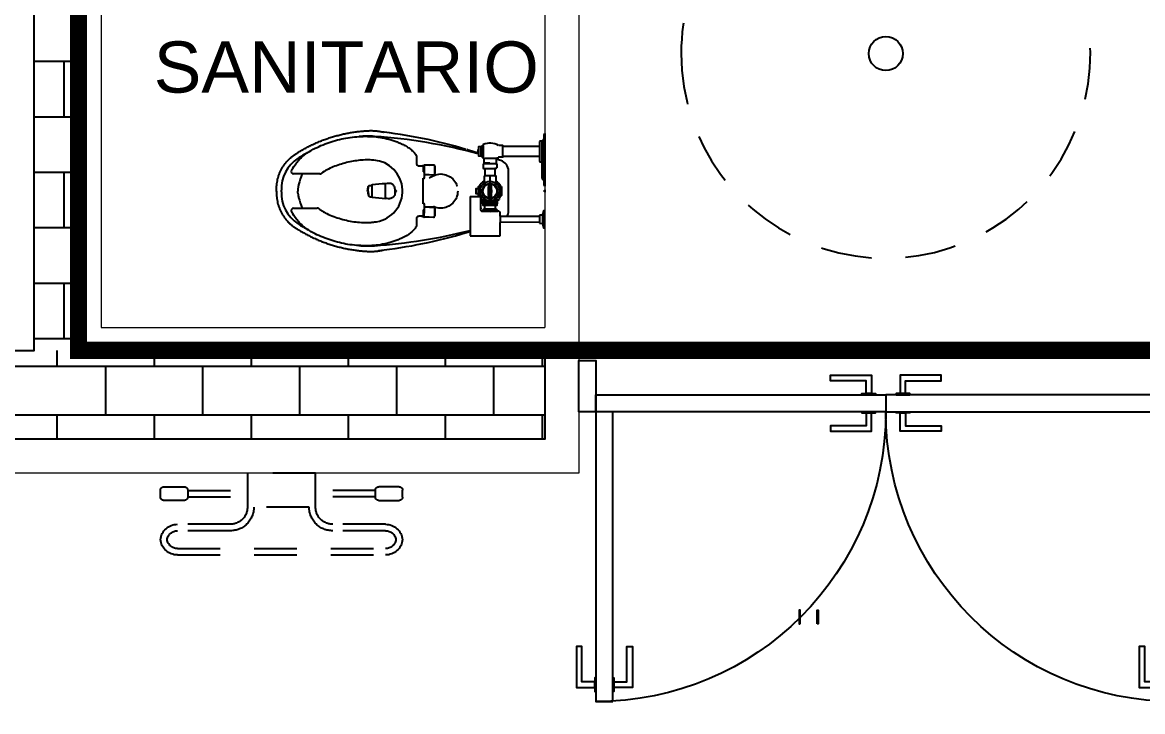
# Model space of a CAD drawing. Header units: metres. Extents: x -22 to 564, y 0 to 143.
# Drawn here: x 100.178 to 103.462, y 38.246 to 40.266 of the extents above; entities that cross this region are included whole.
import ezdxf
from ezdxf.enums import TextEntityAlignment as Align

# ---------------------------------------------------------------- set-up
doc = ezdxf.new("R2010")
doc.units = ezdxf.units.M
for name, pattern in [('XREF 1N NEURO-ONCOLOGIA$0$DASHED2', [0.375, 0.25, -0.125]), ('XREF 1N NEURO-ONCOLOGIA$0$HIDDE150', [0.24, 0.15, -0.09]), ('XREF 1N NEURO-ONCOLOGIA$0$RX-PBAJA$0$HIDDEN2', [0.1875, 0.125, -0.0625]), ('XREF 1N NEURO-ONCOLOGIA$0$XR-00$0$HIDDEN', [0.375, 0.25, -0.125])]:
    doc.linetypes.add(name, pattern=pattern)
for name, color, linetype in [('TEXTO', 7, 'Continuous'), ('XREF 1N NEURO-ONCOLOGIA$0$EQUIPO TOMOGRAFIA', 40, 'Continuous'), ('XREF 1N NEURO-ONCOLOGIA$0$HATCH', 7, 'Continuous'), ('XREF 1N NEURO-ONCOLOGIA$0$LAMPARAS 1', 112, 'Continuous'), ('XREF 1N NEURO-ONCOLOGIA$0$LOSA BLINDADA', 20, 'XREF 1N NEURO-ONCOLOGIA$0$DASHED2'), ('XREF 1N NEURO-ONCOLOGIA$0$MOBILIARIO', 161, 'Continuous'), ('XREF 1N NEURO-ONCOLOGIA$0$Mobiliario Fijo', 40, 'Continuous'), ('XREF 1N NEURO-ONCOLOGIA$0$PLAFONES', 20, 'XREF 1N NEURO-ONCOLOGIA$0$HIDDE150'), ('XREF 1N NEURO-ONCOLOGIA$0$PUERTAS', 253, 'Continuous'), ('XREF 1N NEURO-ONCOLOGIA$0$TABIQUES BLINDADOS', 30, 'Continuous'), ('XREF 1N NEURO-ONCOLOGIA$0$TEX-MOB', 4, 'Continuous')]:
    doc.layers.add(name, color=color, linetype=linetype)
doc.layers.add('XREF 1N NEURO-ONCOLOGIA$0$MUROS DE TABLAROCA', color=150, linetype='Continuous', lineweight=13)
doc.layers.add('XREF 1N NEURO-ONCOLOGIA$0$PDF_Geometry', color=7, linetype='Continuous', true_color=0x2eb800)
doc.styles.add('100 LOCALES 25', font='arial.ttf', dxfattribs={"height": 0.25})
doc.styles.add('XREF 1N NEURO-ONCOLOGIA$0$HANDLET', font='romans.shx')

# ---------------------------------------------------------------- blocks, each defined once
blk = doc.blocks.new('XREF 1N NEURO-ONCOLOGIA$0$A$C93b65087')
for points in [[(0, 0.85), (0, 0.9), (-0.15, 0.9), (-0.15, 0.85)], [(0.808, 0.853), (0.792, 0.853), (0.792, 0.891), (0.688, 0.891), (0.688, 0.907), (0.808, 0.907), (0.808, 0.853)], [(0, 0.85), (-0.05, 0.85), (-0.05, 0), (0, 0)], [(0.85, 0.8), (0, 0.8), (0, 0.85), (0.85, 0.85)], [(0.82, 0.85), (0.78, 0.85), (0.78, 0.853), (0.82, 0.853)], [(0.808, 0.797), (0.792, 0.797), (0.792, 0.759), (0.688, 0.759), (0.688, 0.743), (0.808, 0.743), (0.808, 0.797)], [(0.82, 0.8), (0.78, 0.8), (0.78, 0.797), (0.82, 0.797)], [(-0.053, 0.042), (-0.053, 0.058), (-0.091, 0.058), (-0.091, 0.162), (-0.107, 0.162), (-0.107, 0.042), (-0.053, 0.042)], [(0.003, 0.042), (0.003, 0.058), (0.041, 0.058), (0.041, 0.162), (0.057, 0.162), (0.057, 0.042), (0.003, 0.042)], [(-0.05, 0.03), (-0.05, 0.07), (-0.053, 0.07), (-0.053, 0.03)], [(0, 0.03), (0, 0.07), (0.003, 0.07), (0.003, 0.03)], [(-0.05, -0.03), (-0.05, -0.07), (-0.053, -0.07), (-0.053, -0.03)], [(0, -0.85), (-0.05, -0.85), (-0.05, 0), (0, 0)], [(0, -0.03), (0, -0.07), (0.003, -0.07), (0.003, -0.03)], [(-0.053, -0.042), (-0.053, -0.058), (-0.091, -0.058), (-0.091, -0.162), (-0.107, -0.162), (-0.107, -0.042), (-0.053, -0.042)], [(0.003, -0.042), (0.003, -0.058), (0.041, -0.058), (0.041, -0.162), (0.057, -0.162), (0.057, -0.042), (0.003, -0.042)], [(0.808, -0.797), (0.792, -0.797), (0.792, -0.759), (0.688, -0.759), (0.688, -0.743), (0.808, -0.743), (0.808, -0.797)], [(0.85, -0.8), (0, -0.8), (0, -0.85), (0.85, -0.85)], [(0.82, -0.8), (0.78, -0.8), (0.78, -0.797), (0.82, -0.797)], [(0, -0.85), (0, -0.9), (-0.15, -0.9), (-0.15, -0.85)], [(0.808, -0.853), (0.792, -0.853), (0.792, -0.891), (0.688, -0.891), (0.688, -0.907), (0.808, -0.907), (0.808, -0.853)], [(0.82, -0.85), (0.78, -0.85), (0.78, -0.853), (0.82, -0.853)]]:
    blk.add_lwpolyline(points, close=True)
for centre, start, end in [((0, 0.85), 270, 0), ((0, -0.85), 0, 90)]:
    blk.add_arc(centre, 0.85, start, end)
blk = doc.blocks.new('XREF 1N NEURO-ONCOLOGIA$0$A$C8da90078')
at = {"linetype": 'XREF 1N NEURO-ONCOLOGIA$0$RX-PBAJA$0$HIDDEN2'}
for p, q in [((0.051, 0.275), (0.051, 0.1)), ((0.069, 0.275), (0.069, 0.1)), ((0.051, -0.275), (0.051, -0.1)), ((0.069, -0.275), (0.069, -0.1))]:
    blk.add_line(p, q, dxfattribs=at)
for points in [[(0.195, -0.3548, -0.38517), (0.15, -0.305), (0.15, -0.15, 0.414214), (0.1, -0.1), (0, -0.1), (0, 0.1), (0.1, 0.1, 0.414214), (0.15, 0.15), (0.15, 0.305, -0.38517), (0.195, 0.3547, -0.38517), (0.24, 0.305), (0.24, -0.305, -0.38517), (0.195, -0.3548)], [(0.07, 0.355), (0.05, 0.355, 0.414214), (0.04, 0.345), (0.04, 0.285, 0.414214), (0.05, 0.275), (0.07, 0.275, 0.414214), (0.08, 0.285), (0.08, 0.345, 0.414214)], [(0.195, -0.3356, -0.367523), (0.169, -0.305), (0.169, -0.15, 0.414214), (0.1, -0.081), (0.1, -0.081), (0.1, 0.081), (0.1, 0.081, 0.414214), (0.169, 0.15), (0.169, 0.305, -0.367523), (0.195, 0.3356, -0.367523), (0.221, 0.305), (0.221, -0.305, -0.367523), (0.195, -0.3356, -0.367523)], [(0.07, -0.355), (0.05, -0.355, -0.414214), (0.04, -0.345), (0.04, -0.285, -0.414214), (0.05, -0.275), (0.07, -0.275, -0.414214), (0.08, -0.285), (0.08, -0.345, -0.414214)]]:
    blk.add_lwpolyline(points, format="xyb", close=True, dxfattribs=at)
for points in [[(0.19, 0.355), (0.19, 0.355)], [(0.19, 0.336), (0.19, 0.336)], [(0.2, -0.355), (0.2, -0.355)]]:
    blk.add_lwpolyline(points, close=True, dxfattribs=at)
blk = doc.blocks.new('XREF 1N NEURO-ONCOLOGIA$0$A$Cff1dfe21')
at = {"ltscale": 0.5}
blk.add_blockref('XREF 1N NEURO-ONCOLOGIA$0$A$C8da90078', (-0.1517, 0.0233), dxfattribs=at)
blk = doc.blocks.new('XREF 1N NEURO-ONCOLOGIA$0$WC CON FLUXO')
for p, q in [((-0.0034, 0), (0.0034, 0)), ((0, 0.0034), (0, -0.0034)), ((0.107, 0), (0.0582, 0)), ((-0.0197, -0.0022), (-0.0141, -0.0008)), ((0.0575, -0.0007), (0.0576, -0.0026)), ((0.0575, -0.0007), (0.1078, -0.0007)), ((0.0585, -0.0037), (0.069, -0.0067)), ((0.069, -0.0067), (0.0964, -0.0067)), ((0.0705, -0.0086), (0.0708, -0.0154)), ((0.0708, -0.0154), (0.0946, -0.0154)), ((0.0736, -0.1306), (0.0736, -0.0154)), ((0.0918, -0.0155), (0.0917, -0.1306)), ((0.0946, -0.0154), (0.0948, -0.0086)), ((0.0964, -0.0067), (0.1066, -0.0038)), ((0.1072, 0), (0.107, 0)), ((0.1078, -0.0025), (0.1078, -0.0007)), ((-0.0587, -0.1062), (-0.0589, -0.1062)), ((0.0587, -0.1062), (-0.0587, -0.1062)), ((-0.013, -0.1295), (-0.013, -0.1264)), ((-0.013, -0.1295), (-0.013, -0.1336)), ((-0.0127, -0.1264), (-0.0127, -0.1292)), ((-0.0086, -0.1264), (-0.0086, -0.1292)), ((-0.004, -0.1264), (-0.004, -0.1292)), ((0.0044, -0.1264), (0.0044, -0.1292)), ((0.009, -0.1264), (0.009, -0.1292)), ((0.0131, -0.1264), (0.0131, -0.1292)), ((0.0134, -0.1336), (0.0134, -0.1264)), ((0.0587, -0.1062), (0.0589, -0.1062)), ((0.0732, -0.1305), (0.0664, -0.1305)), ((0.131, -0.1305), (0.0921, -0.1305)), ((0.131, -0.2187), (0.131, -0.1305)), ((-0.0958, -0.1423), (-0.0805, -0.1423)), ((-0.082, -0.1612), (-0.0802, -0.1612)), ((-0.082, -0.1612), (-0.0815, -0.1789)), ((-0.0805, -0.1423), (-0.08, -0.1433)), ((-0.0805, -0.1423), (-0.0801, -0.1593)), ((-0.0802, -0.1612), (-0.0801, -0.1682)), ((-0.0801, -0.1593), (-0.08, -0.1645)), ((-0.08, -0.1433), (-0.08, -0.1403)), ((-0.08, -0.1403), (-0.0684, -0.1403)), ((-0.08, -0.1433), (-0.08, -0.1809)), ((-0.0663, -0.1424), (-0.0663, -0.1461)), ((-0.0446, -0.1606), (-0.0284, -0.1606)), ((-0.0233, -0.1591), (-0.0175, -0.145)), ((-0.0175, -0.1762), (-0.0233, -0.1621)), ((-0.0175, -0.165), (-0.0175, -0.1562)), ((-0.0174, -0.1563), (-0.0174, -0.1649)), ((-0.0154, -0.1429), (-0.0019, -0.1373)), ((0.0024, -0.1373), (0.0149, -0.1425)), ((0.0101, -0.1336), (0.0245, -0.1336)), ((0.0178, -0.1563), (0.0178, -0.1649)), ((0.0179, -0.145), (0.0233, -0.1579)), ((0.0179, -0.165), (0.0179, -0.1562)), ((0.0238, -0.1621), (0.0182, -0.1757)), ((0.027, -0.1406), (0.0268, -0.1376)), ((0.0276, -0.1396), (0.0276, -0.1521)), ((0.0276, -0.1431), (0.0287, -0.1431)), ((0.0287, -0.1431), (0.0294, -0.1781)), ((0.0287, -0.1431), (0.0292, -0.1439)), ((0.0296, -0.1701), (0.0292, -0.1439)), ((0.0292, -0.1439), (0.0294, -0.1439)), ((0.0294, -0.1439), (0.0298, -0.1431)), ((0.0294, -0.1439), (0.03, -0.1773)), ((0.0304, -0.1781), (0.0298, -0.1431)), ((0.0298, -0.1431), (0.03, -0.1431)), ((0.03, -0.1431), (0.0306, -0.1781)), ((0.03, -0.1431), (0.03, -0.1431)), ((0.03, -0.1431), (0.0304, -0.1439)), ((0.0304, -0.1439), (0.0308, -0.1622)), ((0.0304, -0.1439), (0.0306, -0.1439)), ((0.0306, -0.1439), (0.031, -0.1433)), ((0.0306, -0.1439), (0.0308, -0.1498)), ((0.0308, -0.1498), (0.0309, -0.1593)), ((0.0308, -0.1622), (0.0309, -0.1703)), ((0.0309, -0.1593), (0.0309, -0.1605)), ((0.0309, -0.1605), (0.0309, -0.162)), ((0.0309, -0.162), (0.031, -0.1637)), ((-0.1331, -0.1809), (-0.1338, -0.1805)), ((-0.1331, -0.181), (-0.1331, -0.181)), ((-0.1331, -0.181), (-0.133, -0.181)), ((-0.133, -0.181), (-0.1329, -0.181)), ((-0.1329, -0.1837), (-0.133, -0.1814)), ((-0.133, -0.1814), (-0.0996, -0.1814)), ((-0.1329, -0.181), (-0.1319, -0.181)), ((-0.1329, -0.1837), (-0.0999, -0.1837)), ((-0.1302, -0.1867), (-0.1329, -0.1837)), ((-0.1319, -0.181), (-0.1269, -0.1809)), ((-0.1026, -0.1867), (-0.1302, -0.1867)), ((-0.1302, -0.1867), (-0.1301, -0.1933)), ((-0.1287, -0.1946), (-0.104, -0.1946)), ((-0.1269, -0.1809), (-0.1141, -0.1807)), ((-0.1141, -0.1807), (-0.1105, -0.1806)), ((-0.1109, -0.1952), (-0.1109, -0.1949)), ((-0.1105, -0.1806), (-0.1008, -0.1805)), ((-0.1028, -0.1933), (-0.1026, -0.1867)), ((-0.0999, -0.1837), (-0.1026, -0.1867)), ((-0.1008, -0.1805), (-0.1002, -0.1805)), ((-0.0998, -0.1814), (-0.0999, -0.1837)), ((-0.0996, -0.1805), (-0.0989, -0.1809)), ((-0.0996, -0.1814), (-0.0989, -0.181)), ((-0.0958, -0.1789), (-0.0815, -0.1789)), ((-0.0815, -0.1789), (-0.0807, -0.1775)), ((-0.0807, -0.1775), (-0.0806, -0.1775)), ((-0.0806, -0.1775), (-0.08, -0.1785)), ((-0.0801, -0.1682), (-0.08, -0.1743)), ((-0.08, -0.1645), (-0.08, -0.1732)), ((-0.08, -0.1732), (-0.08, -0.1742)), ((-0.08, -0.1809), (-0.0684, -0.1809)), ((-0.0663, -0.1789), (-0.0663, -0.1751)), ((-0.0446, -0.1751), (-0.0446, -0.1777)), ((-0.0446, -0.1777), (-0.0229, -0.1776)), ((-0.0154, -0.1783), (-0.0013, -0.1842)), ((-0.0126, -0.1946), (-0.0126, -0.1919)), ((-0.0075, -0.1946), (-0.0075, -0.1919)), ((-0.0031, -0.1946), (-0.0031, -0.1919)), ((0.0022, -0.1839), (0.0158, -0.1783)), ((0.0058, -0.1946), (0.0058, -0.1919)), ((0.0097, -0.1946), (0.0097, -0.1919)), ((0.0101, -0.1876), (0.0245, -0.1876)), ((0.0134, -0.1919), (0.0134, -0.1876)), ((0.0134, -0.1946), (0.0134, -0.1919)), ((0.0162, -0.2187), (0.0162, -0.1879)), ((0.0162, -0.1879), (0.021, -0.1879)), ((0.0201, -0.1879), (0.0205, -0.1876)), ((0.0209, -0.1879), (0.0213, -0.1876)), ((0.0267, -0.1839), (0.027, -0.1806)), ((0.0276, -0.1781), (0.0276, -0.1691)), ((0.0276, -0.1691), (0.0276, -0.1816)), ((0.0294, -0.1781), (0.0276, -0.1781)), ((0.0294, -0.1781), (0.0298, -0.1773)), ((0.0298, -0.1773), (0.0296, -0.1701)), ((0.0298, -0.1773), (0.03, -0.1773)), ((0.03, -0.1773), (0.0304, -0.1781)), ((0.0304, -0.1781), (0.0306, -0.1781)), ((0.0306, -0.1781), (0.031, -0.1774)), ((0.0309, -0.1703), (0.0309, -0.1724)), ((0.0517, -0.1879), (0.0554, -0.1879)), ((0.0162, -0.2187), (0.131, -0.2187)), ((-0.0763, -0.3379), (-0.0765, -0.3256)), ((-0.0763, -0.3255), (-0.0763, -0.3536)), ((-0.0729, -0.3219), (-0.0727, -0.3219)), ((-0.0726, -0.3219), (-0.0679, -0.3219)), ((-0.0509, -0.3222), (-0.0726, -0.3219)), ((-0.0679, -0.3219), (-0.0561, -0.3219)), ((-0.0561, -0.3219), (-0.0511, -0.3219)), ((-0.0481, -0.353), (-0.0473, -0.326)), ((0.0476, -0.3381), (0.0475, -0.3258)), ((0.0476, -0.3258), (0.0476, -0.353)), ((0.0511, -0.3221), (0.0512, -0.3221)), ((0.0513, -0.3221), (0.0561, -0.3221)), ((0.0731, -0.3224), (0.0513, -0.3221)), ((0.0561, -0.3221), (0.0679, -0.3221)), ((0.0679, -0.3221), (0.0729, -0.3221)), ((0.0759, -0.3542), (0.0767, -0.3262)), ((-0.0763, -0.3536), (-0.056, -0.3539)), ((-0.0761, -0.3536), (-0.0761, -0.3536)), ((-0.0752, -0.3536), (-0.0761, -0.3536)), ((-0.0761, -0.3536), (-0.0761, -0.3538)), ((-0.0761, -0.3538), (-0.0761, -0.3539)), ((-0.0735, -0.3627), (-0.0761, -0.3539)), ((-0.0752, -0.3536), (-0.0752, -0.3536)), ((-0.0752, -0.3536), (-0.0729, -0.3536)), ((-0.0735, -0.3636), (-0.0735, -0.3598)), ((-0.0693, -0.3562), (-0.056, -0.3563)), ((-0.056, -0.353), (-0.0373, -0.353)), ((-0.056, -0.353), (-0.056, -0.3563)), ((-0.0476, -0.3384), (-0.0479, -0.353)), ((-0.0364, -0.3539), (-0.0364, -0.3562)), ((0.0364, -0.3562), (0.0364, -0.3539)), ((0.0373, -0.353), (0.0551, -0.353)), ((0.056, -0.3539), (0.056, -0.3562)), ((0.056, -0.3539), (0.0759, -0.3542)), ((0.0761, -0.3541), (0.0735, -0.3629)), ((0.0735, -0.3598), (0.0735, -0.3636)), ((0.0761, -0.3539), (0.0759, -0.3539)), ((0.0763, -0.3386), (0.0761, -0.3539)), ((0.0761, -0.354), (0.0761, -0.3539)), ((0.0761, -0.3541), (0.0761, -0.354)), ((-0.1069, -0.3779), (-0.1063, -0.3779)), ((-0.1047, -0.377), (-0.1046, -0.3768)), ((-0.1029, -0.3758), (-0.1024, -0.3758)), ((-0.1024, -0.3758), (-0.0787, -0.3758)), ((-0.0742, -0.3721), (-0.0742, -0.3698)), ((0.0742, -0.3698), (0.0742, -0.3721)), ((0.0787, -0.3758), (0.1024, -0.3758)), ((0.1024, -0.3758), (0.1029, -0.3758)), ((0.1069, -0.3779), (0.1052, -0.3779)), ((-0.0026, -0.4379), (-0.0058, -0.4387)), ((0.0058, -0.4387), (-0.0058, -0.4387)), ((0.0026, -0.4379), (0.0058, -0.4387)), ((0.0216, -0.4666), (-0.0216, -0.4666)), ((-0.0907, -0.5014), (-0.0907, -0.5014)), ((0.0181, -0.5057), (-0.0181, -0.5057)), ((-0.0176, -0.5057), (-0.0171, -0.5081)), ((0, -0.5182), (0, -0.5191)), ((0.0176, -0.5057), (0.0171, -0.5081)), ((-0.0501, -0.6597), (-0.0501, -0.7362)), ((0.0501, -0.7362), (0.0501, -0.6674)), ((-0.0062, -0.724), (0, -0.724)), ((0.0062, -0.724), (0, -0.724))]:
    blk.add_line(p, q)
for points in [[(-0.169, -0.0008), (-0.1688, 0)], [(-0.1688, 0), (-0.0143, 0)], [(-0.0141, -0.0008), (-0.0143, 0)], [(-0.169, -0.0008), (-0.1634, -0.0022)], [(-0.1686, -0.0008), (-0.0145, -0.0008)], [(-0.1634, -0.0022), (-0.0197, -0.0022)], [(-0.152, -0.0025), (-0.1464, -0.0081)], [(-0.1473, -0.013), (-0.1477, -0.0069)], [(-0.1452, -0.015), (-0.0876, -0.015)], [(-0.145, -0.0087), (-0.0382, -0.0087)], [(-0.0855, -0.013), (-0.0853, -0.0087)], [(-0.0367, -0.0081), (-0.0312, -0.0025)], [(-0.1318, -0.1231), (-0.1338, -0.1231), (-0.1338, -0.135)], [(-0.101, -0.1231), (-0.099, -0.1231), (-0.099, -0.135)], [(-0.0967, -0.1399), (-0.0965, -0.1403)], [(-0.0958, -0.1412), (-0.0958, -0.1789), (-0.0958, -0.1799)], [(-0.0807, -0.1775), (-0.0811, -0.168), (-0.0812, -0.1612)], [(-0.0446, -0.1461), (-0.0446, -0.1435), (-0.0228, -0.1434)], [(-0.0149, -0.1632), (-0.0149, -0.1579), (-0.0132, -0.1579), (-0.0132, -0.1598), (-0.0116, -0.1598), (-0.0116, -0.1579), (-0.0099, -0.1579), (-0.0099, -0.1632), (-0.0116, -0.1632), (-0.0116, -0.1613), (-0.0132, -0.1613), (-0.0132, -0.1632), (-0.0149, -0.1632)], [(-0.0137, -0.1355), (-0.0135, -0.1336), (-0.0096, -0.1336)], [(-0.0074, -0.1618), (-0.0045, -0.1618), (-0.0045, -0.1632), (-0.0091, -0.1632), (-0.0091, -0.1579), (-0.0045, -0.1579), (-0.0045, -0.1593), (-0.0074, -0.1593), (-0.0074, -0.1618)], [(-0.0074, -0.1612), (-0.005, -0.1612), (-0.005, -0.1599)], [(-0.0039, -0.1579), (-0.0023, -0.1579), (-0.0023, -0.1618), (-0.0002, -0.1618), (-0.0002, -0.1632), (-0.0039, -0.1632), (-0.0039, -0.1579)], [(-0.0008, -0.1579), (0.0008, -0.1579), (0.0018, -0.1612), (0.0027, -0.1579), (0.0043, -0.1579), (0.0027, -0.1632), (0.0008, -0.1632), (-0.0008, -0.1579)], [(0.0064, -0.1618), (0.0093, -0.1618), (0.0093, -0.1632), (0.0048, -0.1632), (0.0048, -0.1579), (0.0093, -0.1579), (0.0093, -0.1593), (0.0064, -0.1593), (0.0064, -0.1618)], [(0.0064, -0.1612), (0.0089, -0.1612), (0.0089, -0.1599)], [(0.0097, -0.1632), (0.0114, -0.1606), (0.0097, -0.1579), (0.0116, -0.1579), (0.0124, -0.1592), (0.0132, -0.1579), (0.0151, -0.1579), (0.0134, -0.1606), (0.0151, -0.1632), (0.0132, -0.1632), (0.0124, -0.1619), (0.0116, -0.1632), (0.0097, -0.1632)], [(0.053, -0.1489), (0.053, -0.1417), (0.0573, -0.1417), (0.0573, -0.1384), (0.0587, -0.1384), (0.0587, -0.1828), (0.0573, -0.1828), (0.0573, -0.1795), (0.053, -0.1795), (0.053, -0.1723), (0.0573, -0.1723), (0.0573, -0.1489), (0.053, -0.1489), (0.053, -0.1723)], [(0.0587, -0.1833), (0.0594, -0.1793), (0.0599, -0.1585), (0.0594, -0.1419), (0.059, -0.1387), (0.0587, -0.1379)], [(-0.0965, -0.1805), (-0.1363, -0.1805)], [(-0.133, -0.1814), (-0.1338, -0.1814), (-0.1331, -0.181), (-0.1331, -0.1809), (-0.1331, -0.1809), (-0.1331, -0.1809), (-0.1331, -0.1809), (-0.1331, -0.1809), (-0.1331, -0.1808), (-0.1331, -0.1808), (-0.1331, -0.1808), (-0.133, -0.1808), (-0.133, -0.1808), (-0.1329, -0.1808), (-0.1329, -0.1808), (-0.1328, -0.1808), (-0.1326, -0.1808), (-0.1322, -0.1808), (-0.1313, -0.1808), (-0.1297, -0.1807), (-0.1275, -0.1807), (-0.1236, -0.1806), (-0.1168, -0.1806), (-0.1117, -0.1805), (-0.1093, -0.1805), (-0.1093, -0.1805)], [(-0.0989, -0.1809), (-0.0989, -0.1809), (-0.0989, -0.1809), (-0.0989, -0.1809), (-0.0989, -0.1809), (-0.0989, -0.1809), (-0.099, -0.1809), (-0.099, -0.1809), (-0.099, -0.1809), (-0.099, -0.1809), (-0.0992, -0.1809), (-0.0998, -0.1809), (-0.1026, -0.181), (-0.1045, -0.181), (-0.1092, -0.1811), (-0.1162, -0.1812), (-0.1277, -0.1813), (-0.1297, -0.1813), (-0.1314, -0.1814), (-0.1325, -0.1814), (-0.1332, -0.1814), (-0.1334, -0.1814)], [(-0.1219, -0.1952), (-0.1219, -0.1949)], [(0.0212, -0.188), (0.0212, -0.1879), (0.0514, -0.1879), (0.0514, -0.1879)]]:
    blk.add_lwpolyline(points)
for points in [[(-0.1318, -0.015), (-0.101, -0.015), (-0.101, -0.1231), (-0.1318, -0.1231)], [(-0.013, -0.1264), (0.0134, -0.1264), (0.0134, -0.1292), (-0.013, -0.1292)], [(-0.0663, -0.1461), (-0.0446, -0.1461), (-0.0446, -0.1751), (-0.0663, -0.1751)], [(0.031, -0.1814), (0.0417, -0.1814), (0.0417, -0.1398), (0.031, -0.1398)], [(0.031, -0.1399), (0.0372, -0.1399), (0.0372, -0.1487), (0.031, -0.1487)], [(0.031, -0.1517), (0.0372, -0.1517), (0.0372, -0.1694), (0.031, -0.1694)], [(0.0417, -0.1455), (0.053, -0.1455), (0.053, -0.1757), (0.0417, -0.1757)], [(-0.0131, -0.1919), (0.0135, -0.1919), (0.0135, -0.1946), (-0.0131, -0.1946)], [(-0.0073, -0.1946), (0.0077, -0.1946), (0.0077, -0.2007), (-0.0073, -0.2007)], [(0.031, -0.1725), (0.0372, -0.1725), (0.0372, -0.1813), (0.031, -0.1813)]]:
    blk.add_lwpolyline(points, close=True)
for radius in [0.0287, 0.0208, 0.0206]:
    blk.add_circle((0.0002, -0.1606), radius)
for centre, radius, start, end in [((0.0582, -0.0007), 0.000699, 90.9528, 179.9884), ((-0.1685, 0.0038), 0.0046, 263.5947, 268.4559), ((-0.1529, -0.0035), 0.00135, 45.0725, 87.1801), ((-0.1452, -0.0129), 0.0021, 183, 270), ((-0.145, -0.0067), 0.00204, 225, 270), ((-0.0876, -0.0129), 0.0021, 270, 357), ((-0.0382, -0.0067), 0.00204, 270, 315), ((-0.0302, -0.0035), 0.00137, 94.7227, 134.7414), ((-0.0146, 0.0033), 0.00404, 271.1487, 276.8791), ((0.059, -0.0024), 0.0014, 186.7349, 251.2313), ((0.0685, -0.0087), 0.00201, 2.8263, 77.3063), ((0.0968, -0.0087), 0.00201, 102.6722, 177.1705), ((0.1064, -0.0024), 0.00142, 280.2182, 357.7148), ((0.1071, -0.0007), 0.000699, 359.9963, 84.9523), ((1.4324, -0.6105), 1.5966, 162.4445, 162.9485), ((-0.0589, -0.1386), 0.0324, 90, 162.4418), ((1.4324, -0.6105), 1.5966, 162.4418, 162.4445), ((0.0002, -0.1606), 0.0342, 112.6823, 150.0864), ((0.0002, -0.1606), 0.0338, 113.03, 149.6072), ((0.0002, -0.1606), 0.0342, 51.9601, 67.3177), ((0.003, -0.1564), 0.0287, 52.4204, 68.7317), ((0.0664, -0.1382), 0.00771, 89.9605, 177.6253), ((0.0589, -0.1386), 0.0324, 63.0756, 90), ((0.0827, -0.0413), 0.0897, 263.9649, 276.0445), ((-0.0899, -0.1604), 0.0506, 150.3792, 203.3877), ((-0.0976, -0.135), 0.0014, 180, 202.3854), ((-0.1465, -0.1622), 0.0546, 24.1417, 29.2361), ((-0.0951, -0.1399), 0.00152, 197.7005, 241.6179), ((0.3455, -0.1572), 0.4265, 180.5403, 182.731), ((-0.0684, -0.1424), 0.0021, 0, 90), ((-0.0196, -0.1606), 0.00402, 157.4999, 202.5001), ((-0.0138, -0.1466), 0.00402, 112.4999, 157.5001), ((0.0002, -0.3691), 0.2137, 85.2566, 94.7434), ((0.0002, -0.3691), 0.2136, 85.2842, 94.7158), ((-0.0048, -0.1633), 0.00333, 92.771, 141.1546), ((0.0002, -0.1412), 0.00442, 60.0251, 118.4175), ((0.009, -0.1633), 0.00333, 92.771, 141.1546), ((0.0139, -0.1468), 0.00445, 24.0076, 75.6524), ((0.0193, -0.1605), 0.00473, 339.5535, 33.7109), ((0.0206, -0.1386), 0.00627, 9.3541, 51.7711), ((0.0206, -0.1386), 0.00627, 9.3541, 51.7711), ((0.0324, -0.1366), 0.00562, 189.3834, 212.1713), ((-0.0002, -0.1608), 0.0347, 30.4452, 36.7467), ((0.003, -0.1588), 0.0304, 29.7018, 36.0418), ((1.4324, -0.6105), 1.5966, 164.9037, 175.9972), ((-0.1287, -0.1933), 0.00134, 181.5, 270), ((-0.1216, -0.1949), 0.000343, 129.5338, 173.6561), ((-0.1216, -0.1952), 0.000336, 184.2026, 265.607), ((-0.1164, -0.1279), 0.0678, 265.6071, 274.393), ((1.2567, -0.6451), 1.4396, 161.7644, 162.8369), ((-0.1112, -0.1952), 0.000336, 274.393, 0), ((-0.1113, -0.1949), 0.000384, 6.4023, 46.3389), ((-0.1041, -0.1933), 0.00132, 272.56, 359.5188), ((-0.0953, -0.1812), 0.0014, 109.984, 146.4949), ((-0.0684, -0.1788), 0.0021, 269.9217, 358.0095), ((0.0002, -0.1606), 0.0342, 209.8982, 247.1956), ((0.0002, -0.1606), 0.0338, 210.3928, 246.97), ((0.0002, 0.0479), 0.2137, 265.2566, 274.7434), ((-0.0138, -0.1746), 0.00402, 202.4999, 244.6781), ((0.0002, 0.0479), 0.2136, 265.2842, 274.7158), ((0.0002, -0.1803), 0.00418, 247.9601, 298.5157), ((0.0002, -0.1606), 0.0338, 293.03, 298.243), ((-0.001, -0.1578), 0.0373, 292.8404, 297.3937), ((0.0141, -0.1745), 0.00418, 292.9328, 343.6813), ((0.0361, -0.0373), 0.1513, 264.2467, 275.9084), ((0.0206, -0.1826), 0.00627, 308.223, 348.2751), ((0.0206, -0.1826), 0.00627, 308.223, 348.2751), ((0.0326, -0.1847), 0.00586, 147.9912, 172.4866), ((0.0023, -0.1619), 0.0318, 322.8069, 330.7575), ((0.0148, -0.1706), 0.0161, 322.8448, 332.2385), ((0.0551, -0.1842), 0.0037, 273.989, 13.1466), ((1.2435, -0.6427), 1.4264, 162.7735, 163.1187), ((-1.4324, -0.6105), 1.5966, 4.0028, 14.2041), ((-1.2567, -0.6451), 1.4396, 17.1303, 17.2305), ((-1.2427, -0.6426), 1.4255, 16.8408, 17.2004), ((1.2435, -0.6427), 1.4264, 163.2334, 173.7464), ((-1.2427, -0.6426), 1.4255, 6.2485, 16.8299), ((-0.0729, -0.3255), 0.00364, 90, 180.8185), ((-0.0727, -0.3255), 0.00364, 89.1815, 180), ((-0.0511, -0.3255), 0.00364, 26.429, 90), ((-0.0509, -0.3259), 0.00364, 358.3631, 89.1815), ((0.0511, -0.3258), 0.00364, 90, 180.8185), ((0.0513, -0.3258), 0.00364, 89.1815, 180), ((0.0729, -0.3258), 0.00364, 26.429, 90), ((0.073, -0.3261), 0.00364, 358.3631, 89.1815), ((-0.0752, -0.3536), 0.00091, 180.8185, 196.1443), ((-0.0373, -0.3539), 0.00091, 0, 90), ((-0.0004, -12.4585), 12.1022, 89.8216, 90.17503), ((0.0373, -0.3539), 0.00091, 90, 180), ((0.0551, -0.3539), 0.00091, 0, 90), ((0.0469, 2.1477), 2.504, 270.1875, 270.5141), ((0.0752, -0.3539), 0.00091, 343.8557, 359.1815), ((-0.0034, -0.496), 0.1575, 131.7258, 132.3304), ((-0.1069, -0.3799), 0.00196, 89.3673, 131.099), ((-0.1063, -0.3761), 0.00184, 269.3463, 330.6492), ((-0.1029, -0.3777), 0.00195, 90.4112, 151.5615), ((-0.0787, -0.3712), 0.00455, 270, 0), ((0.0787, -0.3712), 0.00455, 180, 270), ((0.1029, -0.3777), 0.00195, 28.4386, 89.5888), ((0.1069, -0.3799), 0.00198, 49.0875, 90.4462), ((0.0044, -0.4948), 0.156, 47.6682, 48.2772), ((0.0001, -0.5079), 0.091, 9.2548, 175.9387), ((-0.0014, -0.4367), 0.000598, 317.9323, 342.9776), ((0.0014, -0.4367), 0.000597, 196.9872, 222.103), ((0.519, -0.4383), 0.5413, 182.9967, 187.144), ((-0.5069, -0.4394), 0.5292, 352.8086, 357.0508), ((0.1315, -0.5194), 0.2925, 175.9969, 184.8615), ((-0.0006, -0.5183), 0.000937, 263.4365, 309.8712), ((0.0006, -0.5183), 0.000937, 230.1288, 276.5635), ((-0.1315, -0.5194), 0.2925, 355.0124, 4.0031), ((-0.0574, -0.6597), 0.00728, 0, 37.067), ((0.0574, -0.6674), 0.00728, 142.0152, 180), ((0.252, -0.4971), 0.415, 208.3551, 213.0094), ((0.0197, -0.5584), 0.1676, 245.3845, 256.7621), ((0.0197, -0.5584), 0.1676, 256.7621, 258.2805), ((0.0197, -0.5584), 0.1676, 258.2805, 261.1157), ((-0.0197, -0.5584), 0.1676, 278.8843, 281.7195), ((-0.0197, -0.5584), 0.1676, 281.7195, 283.2379), ((-0.0197, -0.5584), 0.1676, 283.2379, 294.6155), ((-0.252, -0.4971), 0.415, 326.9906, 331.7101), ((-0.0062, -0.6649), 0.1071, 213.0094, 272.1861), ((-0.0574, -0.7362), 0.00728, 238.4381, 0), ((0.0062, -0.6649), 0.1071, 267.8139, 326.9906), ((0.0574, -0.7362), 0.00728, 180, 301.5619), ((0, -0.8279), 0.056, 90, 92.1861), ((0, -0.8279), 0.056, 87.8139, 90)]:
    blk.add_arc(centre, radius, start, end)
blk.add_ellipse((0.1105, -0.4263), major_axis=(-0.0713, 0.1429), ratio=0.110156, start_param=-1.280538, end_param=-1.272211)
for points, knots in [([(-0.0735, -0.3598), (-0.0735, -0.3595), (-0.0735, -0.3593), (-0.0734, -0.3588), (-0.0733, -0.3586), (-0.0731, -0.3582), (-0.073, -0.358), (-0.0727, -0.3576), (-0.0725, -0.3574), (-0.0721, -0.357), (-0.0719, -0.3569), (-0.0715, -0.3566), (-0.0712, -0.3565), (-0.0707, -0.3564), (-0.0704, -0.3563), (-0.0699, -0.3562), (-0.0696, -0.3562), (-0.0693, -0.3562)], [0, 0, 0, 0, 0.125, 0.125, 0.25, 0.25, 0.375, 0.375, 0.5, 0.5, 0.625, 0.625, 0.75, 0.75, 0.875, 0.875, 1, 1, 1, 1]), ([(0.0693, -0.3562), (0.0696, -0.3562), (0.0699, -0.3562), (0.0704, -0.3563), (0.0707, -0.3564), (0.0712, -0.3565), (0.0715, -0.3566), (0.0719, -0.3569), (0.0721, -0.357), (0.0725, -0.3574), (0.0727, -0.3576), (0.073, -0.358), (0.0731, -0.3582), (0.0733, -0.3586), (0.0734, -0.3588), (0.0735, -0.3593), (0.0735, -0.3595), (0.0735, -0.3598)], [0, 0, 0, 0, 0.125, 0.125, 0.25, 0.25, 0.375, 0.375, 0.5, 0.5, 0.625, 0.625, 0.75, 0.75, 0.875, 0.875, 1, 1, 1, 1]), ([(-0.0612, -0.7424), (-0.0685, -0.7379), (-0.0756, -0.7332), (-0.0857, -0.7253), (-0.089, -0.7226), (-0.0953, -0.7167), (-0.0982, -0.7136), (-0.1066, -0.7038), (-0.1115, -0.6969), (-0.1204, -0.6826), (-0.1244, -0.6752), (-0.1318, -0.6599), (-0.1351, -0.6521), (-0.1411, -0.6361), (-0.1438, -0.628), (-0.1487, -0.6117), (-0.1509, -0.6035), (-0.1546, -0.5869), (-0.1562, -0.5785), (-0.1585, -0.5616), (-0.1593, -0.5532), (-0.1603, -0.5364), (-0.1605, -0.528), (-0.1603, -0.5112), (-0.1599, -0.5028), (-0.1585, -0.4902), (-0.158, -0.486), (-0.1566, -0.4776), (-0.1558, -0.4734), (-0.153, -0.4608), (-0.1507, -0.4526), (-0.1467, -0.4403), (-0.1453, -0.4363), (-0.1431, -0.4303), (-0.1423, -0.4283), (-0.1407, -0.4243), (-0.1398, -0.4224), (-0.1371, -0.4165), (-0.1352, -0.4127), (-0.1311, -0.4053), (-0.1288, -0.4017), (-0.1239, -0.3948), (-0.1212, -0.3915), (-0.1155, -0.3853), (-0.1125, -0.3823), (-0.1094, -0.3795)], [0, 0, 0, 0, 0.0625, 0.0625, 0.09375, 0.09375, 0.125, 0.125, 0.1875, 0.1875, 0.25, 0.25, 0.3125, 0.3125, 0.375, 0.375, 0.4375, 0.4375, 0.5, 0.5, 0.5625, 0.5625, 0.625, 0.625, 0.6875, 0.6875, 0.71875, 0.71875, 0.75, 0.75, 0.8125, 0.8125, 0.84375, 0.84375, 0.859375, 0.859375, 0.875, 0.875, 0.90625, 0.90625, 0.9375, 0.9375, 0.96875, 0.96875, 1, 1, 1, 1]), ([(-0.0742, -0.3698), (-0.0742, -0.3695), (-0.0741, -0.3691), (-0.074, -0.3682), (-0.0739, -0.3678), (-0.0737, -0.3667), (-0.0737, -0.3661), (-0.0735, -0.3649), (-0.0735, -0.3643), (-0.0735, -0.3636)], [0, 0, 0, 0, 0.25, 0.25, 0.5, 0.5, 0.75, 0.75, 1, 1, 1, 1]), ([(0.1094, -0.3795), (0.1157, -0.3852), (0.1214, -0.3914), (0.1313, -0.4052), (0.1354, -0.4126), (0.1398, -0.4224), (0.1407, -0.4244), (0.1423, -0.4283), (0.1431, -0.4303), (0.1454, -0.4363), (0.1468, -0.4404), (0.1507, -0.4527), (0.153, -0.4609), (0.1567, -0.4775), (0.1581, -0.4858), (0.1599, -0.5026), (0.1603, -0.5111), (0.1605, -0.5281), (0.1603, -0.5367), (0.1592, -0.5537), (0.1584, -0.5622), (0.1561, -0.5789), (0.1546, -0.5872), (0.1508, -0.6037), (0.1487, -0.6119), (0.1438, -0.6281), (0.1411, -0.6361), (0.135, -0.6521), (0.1317, -0.66), (0.1244, -0.6753), (0.1203, -0.6828), (0.1136, -0.6936), (0.1112, -0.6971), (0.1062, -0.704), (0.1035, -0.7074), (0.0979, -0.7139), (0.095, -0.717), (0.0888, -0.7228), (0.0856, -0.7255), (0.0756, -0.7332), (0.0684, -0.7379), (0.0612, -0.7424)], [0, 0, 0, 0, 0.0625, 0.0625, 0.125, 0.125, 0.140625, 0.140625, 0.15625, 0.15625, 0.1875, 0.1875, 0.25, 0.25, 0.3125, 0.3125, 0.375, 0.375, 0.4375, 0.4375, 0.5, 0.5, 0.5625, 0.5625, 0.625, 0.625, 0.6875, 0.6875, 0.75, 0.75, 0.8125, 0.8125, 0.84375, 0.84375, 0.875, 0.875, 0.90625, 0.90625, 0.9375, 0.9375, 1, 1, 1, 1]), ([(0.0735, -0.3636), (0.0735, -0.3643), (0.0735, -0.3649), (0.0737, -0.3661), (0.0737, -0.3667), (0.0739, -0.3678), (0.074, -0.3682), (0.0741, -0.3691), (0.0742, -0.3695), (0.0742, -0.3698)], [0, 0, 0, 0, 0.25, 0.25, 0.5, 0.5, 0.75, 0.75, 1, 1, 1, 1]), ([(-0.0058, -0.4387), (-0.0066, -0.4389), (-0.0075, -0.4391), (-0.0092, -0.4395), (-0.01, -0.4397), (-0.0125, -0.4404), (-0.0141, -0.4412), (-0.0168, -0.443), (-0.018, -0.4442), (-0.0199, -0.4466), (-0.0207, -0.4479), (-0.0218, -0.4507), (-0.0222, -0.4521), (-0.0224, -0.4543), (-0.0225, -0.455), (-0.0224, -0.4565), (-0.0224, -0.4572), (-0.0221, -0.4608), (-0.0218, -0.4637), (-0.0216, -0.4666)], [0, 0, 0, 0, 0.0625, 0.0625, 0.125, 0.125, 0.25, 0.25, 0.375, 0.375, 0.5, 0.5, 0.625, 0.625, 0.6875, 0.6875, 0.75, 0.75, 1, 1, 1, 1]), ([(-0.001, -0.4371), (-0.001, -0.4372), (-0.0011, -0.4372), (-0.0012, -0.4373), (-0.0012, -0.4373), (-0.0014, -0.4375), (-0.0016, -0.4375), (-0.002, -0.4377), (-0.0023, -0.4378), (-0.0026, -0.4379)], [0, 0, 0, 0, 0.125, 0.125, 0.25, 0.25, 0.5, 0.5, 1, 1, 1, 1]), ([(-0.0008, -0.4369), (-0.0008, -0.4366), (-0.0007, -0.4363), (-0.0005, -0.4359), (-0.0004, -0.4357), (-0.0003, -0.4355), (-0.0003, -0.4355), (-0.0002, -0.4353), (-0.0001, -0.4353), (0.0001, -0.4353), (0.0002, -0.4353), (0.0003, -0.4354), (0.0003, -0.4355), (0.0004, -0.4357), (0.0005, -0.4359), (0.0007, -0.4363), (0.0008, -0.4366), (0.0008, -0.4369)], [0, 0, 0, 0, 0.25, 0.25, 0.375, 0.375, 0.4375, 0.4375, 0.5, 0.5, 0.5625, 0.5625, 0.625, 0.625, 0.75, 0.75, 1, 1, 1, 1]), ([(0.0026, -0.4379), (0.0023, -0.4378), (0.002, -0.4377), (0.0016, -0.4375), (0.0014, -0.4375), (0.0012, -0.4373), (0.0012, -0.4373), (0.0011, -0.4372), (0.001, -0.4372), (0.001, -0.4371)], [0, 0, 0, 0, 0.5, 0.5, 0.75, 0.75, 0.875, 0.875, 1, 1, 1, 1]), ([(0.0058, -0.4387), (0.0066, -0.4389), (0.0075, -0.4391), (0.0092, -0.4395), (0.01, -0.4397), (0.0125, -0.4404), (0.0141, -0.4412), (0.0168, -0.443), (0.018, -0.4442), (0.0199, -0.4466), (0.0207, -0.4479), (0.0218, -0.4507), (0.0222, -0.4521), (0.0224, -0.4543), (0.0225, -0.455), (0.0224, -0.4565), (0.0224, -0.4572), (0.0221, -0.4608), (0.0218, -0.4637), (0.0216, -0.4666)], [0, 0, 0, 0, 0.0625, 0.0625, 0.125, 0.125, 0.25, 0.25, 0.375, 0.375, 0.5, 0.5, 0.625, 0.625, 0.6875, 0.6875, 0.75, 0.75, 1, 1, 1, 1]), ([(-0.0907, -0.5014), (-0.091, -0.5048), (-0.0911, -0.5082), (-0.0912, -0.5149), (-0.0912, -0.5183), (-0.0911, -0.5285), (-0.0907, -0.5352), (-0.0895, -0.5487), (-0.0887, -0.5554), (-0.0864, -0.5686), (-0.085, -0.5752), (-0.0816, -0.5881), (-0.0798, -0.5946), (-0.0756, -0.6073), (-0.0733, -0.6136), (-0.0682, -0.6261), (-0.0654, -0.6323), (-0.0591, -0.6442), (-0.0556, -0.6499), (-0.0515, -0.6554)], [0, 0, 0, 0, 0.0625, 0.0625, 0.125, 0.125, 0.25, 0.25, 0.375, 0.375, 0.5, 0.5, 0.625, 0.625, 0.75, 0.75, 0.875, 0.875, 1, 1, 1, 1]), ([(0, -0.5182), (-0.001, -0.518), (-0.002, -0.5179), (-0.0041, -0.5177), (-0.0051, -0.5176), (-0.0082, -0.5172), (-0.0102, -0.5169), (-0.0127, -0.5164), (-0.0132, -0.5163), (-0.0141, -0.5159), (-0.0145, -0.5156), (-0.0152, -0.515), (-0.0155, -0.5146), (-0.0158, -0.5139), (-0.0159, -0.5134), (-0.0164, -0.5114), (-0.0168, -0.5098), (-0.0171, -0.5081)], [0, 0, 0, 0, 0.125, 0.125, 0.25, 0.25, 0.5, 0.5, 0.5625, 0.5625, 0.625, 0.625, 0.6875, 0.6875, 0.75, 0.75, 1, 1, 1, 1]), ([(-0.0007, -0.5193), (-0.0026, -0.519), (-0.0046, -0.5188), (-0.0085, -0.5182), (-0.0104, -0.5179), (-0.0128, -0.5174), (-0.0133, -0.5172), (-0.0141, -0.5168), (-0.0145, -0.5165), (-0.0152, -0.5157), (-0.0154, -0.5153), (-0.0158, -0.5145), (-0.0159, -0.514), (-0.0164, -0.5117), (-0.0168, -0.5099), (-0.0171, -0.5081)], [0, 0, 0, 0, 0.25, 0.25, 0.5, 0.5, 0.5625, 0.5625, 0.625, 0.625, 0.6875, 0.6875, 0.75, 0.75, 1, 1, 1, 1]), ([(0, -0.5182), (0.001, -0.518), (0.002, -0.5179), (0.0041, -0.5177), (0.0051, -0.5176), (0.0082, -0.5172), (0.0102, -0.5169), (0.0127, -0.5164), (0.0132, -0.5163), (0.0141, -0.5159), (0.0145, -0.5156), (0.0152, -0.515), (0.0155, -0.5146), (0.0158, -0.5139), (0.0159, -0.5134), (0.0164, -0.5114), (0.0168, -0.5098), (0.0171, -0.5081)], [0, 0, 0, 0, 0.125, 0.125, 0.25, 0.25, 0.5, 0.5, 0.5625, 0.5625, 0.625, 0.625, 0.6875, 0.6875, 0.75, 0.75, 1, 1, 1, 1]), ([(0.0007, -0.5193), (0.0026, -0.519), (0.0046, -0.5188), (0.0085, -0.5182), (0.0104, -0.5179), (0.0128, -0.5174), (0.0133, -0.5172), (0.0141, -0.5168), (0.0145, -0.5165), (0.0152, -0.5157), (0.0154, -0.5153), (0.0158, -0.5145), (0.0159, -0.514), (0.0164, -0.5117), (0.0168, -0.5099), (0.0171, -0.5081)], [0, 0, 0, 0, 0.25, 0.25, 0.5, 0.5, 0.5625, 0.5625, 0.625, 0.625, 0.6875, 0.6875, 0.75, 0.75, 1, 1, 1, 1]), ([(0.0516, -0.6629), (0.0539, -0.66), (0.056, -0.6569), (0.0599, -0.6506), (0.0617, -0.6474), (0.0669, -0.6376), (0.07, -0.6308), (0.0754, -0.617), (0.0778, -0.61), (0.0822, -0.5959), (0.0842, -0.5888), (0.0875, -0.5744), (0.0888, -0.5671), (0.0908, -0.5524), (0.0914, -0.545), (0.0922, -0.5302), (0.0923, -0.5228), (0.0919, -0.5117), (0.0917, -0.508), (0.0912, -0.5025), (0.091, -0.5006), (0.0906, -0.4978), (0.0905, -0.4969), (0.0902, -0.4951), (0.0901, -0.4941), (0.0899, -0.4932)], [0, 0, 0, 0, 0.0625, 0.0625, 0.125, 0.125, 0.25, 0.25, 0.375, 0.375, 0.5, 0.5, 0.625, 0.625, 0.75, 0.75, 0.875, 0.875, 0.9375, 0.9375, 0.96875, 0.96875, 0.984375, 0.984375, 1, 1, 1, 1])]:
    blk.add_open_spline(points, degree=3, knots=knots)
for points, weights in [([(-0.1769, -0.5175), (-0.1775, -0.505), (-0.1762, -0.4926)], [1, 0.96771874759, 0.94216281398]), ([(-0.1762, -0.4926), (-0.1751, -0.4824), (-0.1727, -0.4725)], [0.94216281398, 0.922339074528, 0.90656203066]), ([(0.1762, -0.4926), (0.1751, -0.4825), (0.1727, -0.4727)], [0.94216281398, 0.922518420865, 0.906847833249]), ([(0.1769, -0.5175), (0.1775, -0.505), (0.1762, -0.4926)], [1, 0.96771874759, 0.94216281398]), ([(-0.1768, -0.5194), (-0.1769, -0.5185), (-0.1769, -0.5175)], [1, 0.999997543195, 1]), ([(0.1768, -0.5194), (0.1769, -0.5185), (0.1769, -0.5175)], [1, 0.999997543195, 1]), ([(0, -0.7862), (-0.0008, -0.7862), (-0.0016, -0.7862)], [1, 0.999818026965, 1])]:
    blk.add_rational_spline(points, weights, degree=2)
for points, weights, knots in [([(-0.0016, -0.7862), (-0.0705, -0.7889), (-0.1081, -0.731), (-0.1708, -0.6344), (-0.1768, -0.5194)], [1, 0.869595072185, 1, 0.965853886877, 1], [0.004294, 0.004294, 0.004294, 0.32836, 0.32836, 0.9293445, 0.9293445, 0.9293445]), ([(0, -0.7862), (0.0008, -0.7862), (0.0016, -0.7862), (0.0705, -0.7889), (0.1081, -0.731), (0.1708, -0.6344), (0.1768, -0.5194)], [1, 0.999818026965, 1, 0.869595072185, 1, 0.965853886877, 1], [0, 0, 0, 0.004294, 0.004294, 0.32836, 0.32836, 0.9293445, 0.9293445, 0.9293445])]:
    blk.add_rational_spline(points, weights, degree=2, knots=knots)
blk = doc.blocks.new('XREF 1N NEURO-ONCOLOGIA$0$XR-00$0$TZF-1-310')
at = {"linetype": 'XREF 1N NEURO-ONCOLOGIA$0$XR-00$0$HIDDEN', "ltscale": 0.1}
blk.add_circle((0, -0.305), 0.05, dxfattribs=at)
blk.add_blockref('XREF 1N NEURO-ONCOLOGIA$0$WC CON FLUXO', (0, 0))
blk = doc.blocks.new('XREF 1N NEURO-ONCOLOGIA$0$A$C321fc94a')
at = {"layer": 'XREF 1N NEURO-ONCOLOGIA$0$PDF_Geometry', "lineweight": 25}
for points in [[(3.1986, 1.9283), (3.1986, 1.9685), (3.1955, 1.9685), (3.1955, 1.9283)], [(3.2483, 1.9283), (3.2483, 1.9685), (3.2515, 1.9685), (3.2515, 1.9283)]]:
    blk.add_lwpolyline(points, close=True, dxfattribs=at)
blk = doc.blocks.new('XREF 1N NEURO-ONCOLOGIA')
at = {"layer": 'XREF 1N NEURO-ONCOLOGIA$0$HATCH'}
h = blk.add_hatch(dxfattribs=at)
h.set_pattern_fill('AR-B816', color=256, scale=0.0007, angle=90)
h.paths.add_polyline_path([(5.5939, 42.7076), (5.8539, 42.7076), (5.8539, 48.2576), (5.5939, 48.2576)])
h = blk.add_hatch(dxfattribs=at)
h.set_pattern_fill('AR-B816', color=256, scale=0.0008, angle=90)
h.paths.add_polyline_path([(5.8539, 44.2046), (8.4739, 44.2046), (8.4739, 44.0746), (5.8539, 44.0746)])
at = {"layer": 'XREF 1N NEURO-ONCOLOGIA$0$LAMPARAS 1'}
blk.add_circle((6.7239, 41.7076), 0.05, dxfattribs=at)
at = {"layer": 'XREF 1N NEURO-ONCOLOGIA$0$LOSA BLINDADA', "const_width": 0.05, "elevation": 0}
blk.add_lwpolyline([(0.0739, 48.0576), (0.0739, 40.7076), (1.0739, 40.7076), (1.0739, 40.5076), (1.0739, 40.3776), (5.8539, 40.3776), (5.8539, 44.0746), (8.4739, 44.0746), (8.4739, 48.3876), (7.9239, 48.3876), (7.9239, 48.0576), (6.9239, 48.0576), (6.9239, 48.3876), (1.0739, 48.3876), (1.0739, 48.0576)], close=True, dxfattribs=at)
at = {"layer": 'XREF 1N NEURO-ONCOLOGIA$0$MUROS DE TABLAROCA'}
for p, q in [((5.9209, 44.0076), (5.9209, 42.7076, 0)), ((8.1239, 42.7076), (5.9209, 42.7076, 0)), ((8.1239, 42.6076), (5.4939, 42.6076, 0))]:
    blk.add_line(p, q, dxfattribs=at)
blk.add_lwpolyline([(5.4939, 42.6076), (5.4939, 48.1576)], dxfattribs=at)
at = {"layer": 'XREF 1N NEURO-ONCOLOGIA$0$MUROS DE TABLAROCA', "elevation": 0}
blk.add_lwpolyline([(8.5409, 45.3216), (8.1469, 45.3216), (8.1469, 46.0606), (5.9209, 46.0606), (5.9209, 44.2716), (8.5409, 44.2716), (8.5409, 44.0076), (5.9209, 44.0076)], dxfattribs=at)
at = {"layer": 'XREF 1N NEURO-ONCOLOGIA$0$PLAFONES'}
blk.add_lwpolyline([(8.2637, 41.3056, 0.746817), (10.0233, 42.7887, -0.095186), (10.0905, 46.8076, -0.376434), (10.7239, 47.4076), (12.6739, 47.4076, 1), (12.6739, 48.0076), (9.6739, 48.0076, 0.414214), (8.7739, 47.1076, 0.113004), (9.1298, 43.903, -0.703819), (7.0456, 42.2141, 0.142412), (6.7239, 42.3076, 1.381844), (7.0802, 41.2249, -0.271124)], format="xyb", close=True, dxfattribs=at)
at = {"layer": 'XREF 1N NEURO-ONCOLOGIA$0$TABIQUES BLINDADOS', "elevation": 0}
blk.add_lwpolyline([(5.8539, 48.2576), (5.8539, 46.3876), (8.2139, 46.3876), (8.2139, 46.9402), (8.4739, 46.9402), (8.4739, 45.3886), (8.2139, 45.3886), (8.2139, 46.1276), (5.8539, 46.1276), (5.8539, 44.2046), (8.4739, 44.2046), (8.4739, 44.0746), (5.8539, 44.0746), (5.8539, 42.7076), (5.5939, 42.7076), (5.5939, 48.2576)], dxfattribs=at)
at = {"layer": 'XREF 1N NEURO-ONCOLOGIA$0$EQUIPO TOMOGRAFIA', "rotation": 270}
blk.add_blockref('XREF 1N NEURO-ONCOLOGIA$0$A$C321fc94a', (3.1239, 45.1576, 0), dxfattribs=at)
at = {"layer": 'XREF 1N NEURO-ONCOLOGIA$0$MOBILIARIO', "xscale": -1}
blk.add_blockref('XREF 1N NEURO-ONCOLOGIA$0$A$Cff1dfe21', (5.3422, 43.456), dxfattribs=at)
at = {"layer": 'XREF 1N NEURO-ONCOLOGIA$0$Mobiliario Fijo', "transparency": 33554687, "rotation": 179.9963741002079}
blk.add_blockref('XREF 1N NEURO-ONCOLOGIA$0$XR-00$0$TZF-1-310', (6.3209, 42.7076, 0), dxfattribs=at)
at = {"layer": 'XREF 1N NEURO-ONCOLOGIA$0$PUERTAS', "xscale": -1}
blk.add_blockref('XREF 1N NEURO-ONCOLOGIA$0$A$C93b65087', (5.6739, 41.7076), dxfattribs=at)
at = {"layer": 'XREF 1N NEURO-ONCOLOGIA$0$TEX-MOB', "style": 'XREF 1N NEURO-ONCOLOGIA$0$HANDLET'}
for p in [(1.7, 4.5847, 0), (1.7073, 2.0138, 0)]:
    blk.add_attdef('234', text='', height=0.075, rotation=180, dxfattribs=at).set_placement(p, align=Align.MIDDLE_CENTER)

msp = doc.modelspace()

# ---------------------------------------------------------------- block references
at = {"rotation": 90}
msp.add_blockref('XREF 1N NEURO-ONCOLOGIA', (144.4169, 33.4511), dxfattribs=at)

# ---------------------------------------------------------------- next in the draw order: texts
at = {"layer": 'TEXTO', "color": 0, "insert": (100.5629, 40.0585, 0), "char_height": 0.15, "width": 1.841851, "attachment_point": 7, "style": '100 LOCALES 25'}
msp.add_mtext('SANITARIO', dxfattribs=at)

doc.saveas('drawing.dxf')
